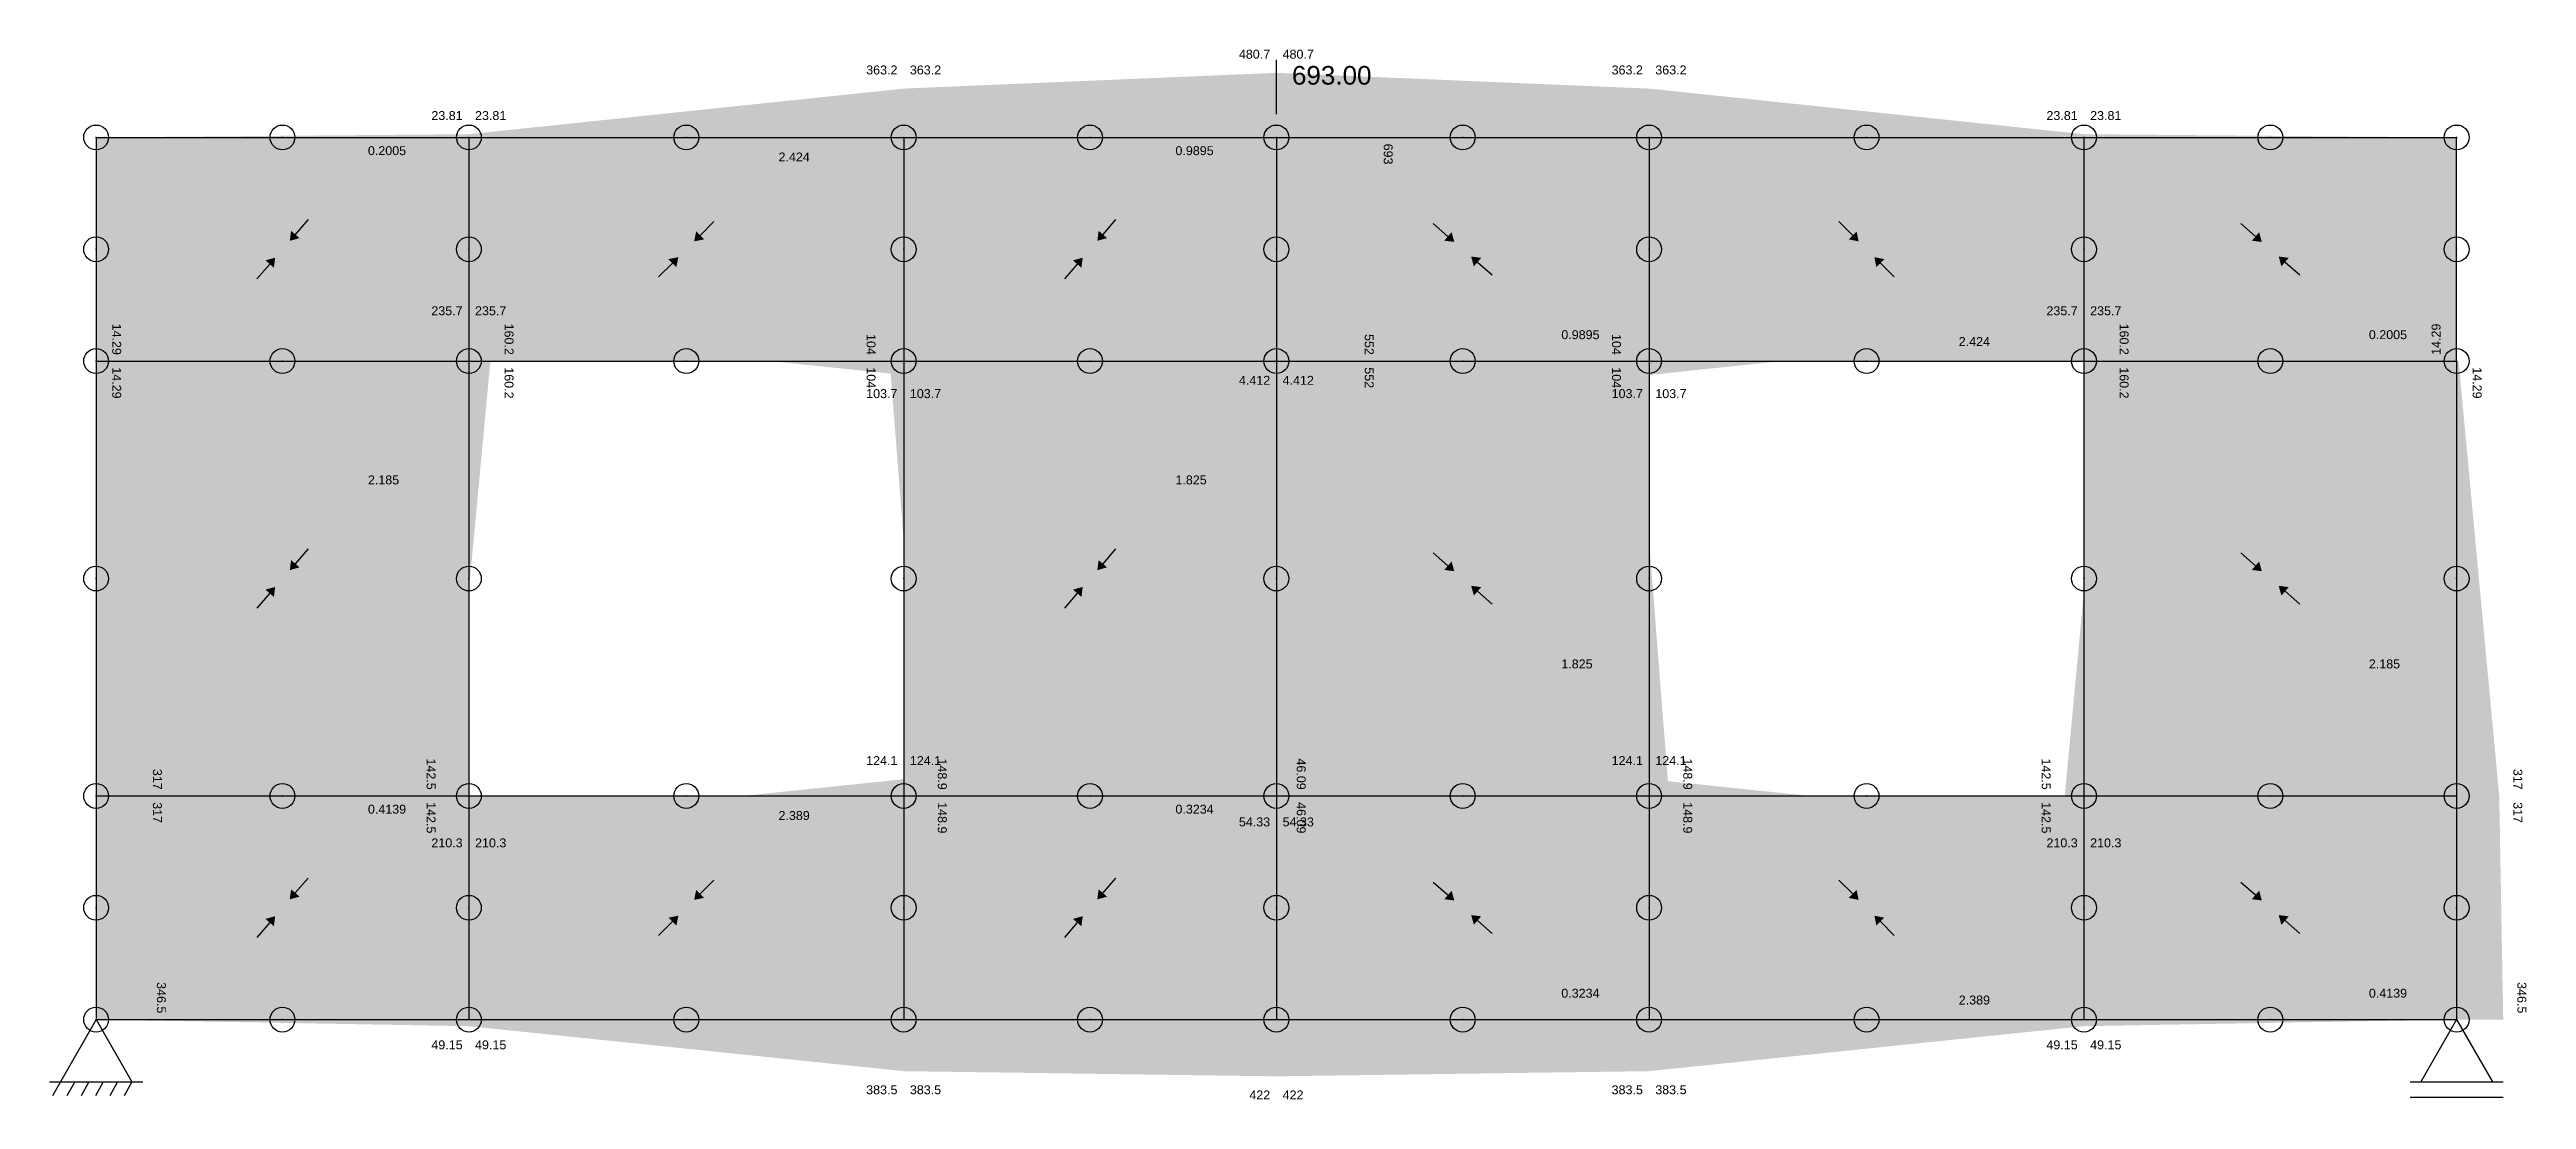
# Model space of a CAD drawing. Header units: millimetres. Extents: x -75 to 3912, y -129 to 1561.
import ezdxf
from ezdxf.enums import TextEntityAlignment as Align

# ---------------------------------------------------------------- set-up
doc = ezdxf.new("R2010")
doc.units = ezdxf.units.MM
doc.header["$PDMODE"] = 32
doc.header["$PDSIZE"] = 40
for name, color, linetype in [('ConcreteStress', 254, 'Continuous'), ('ExtNode', 1, 'Continuous'), ('Force', 2, 'Continuous'), ('IntNode', 150, 'Continuous'), ('Stringer', 4, 'Continuous'), ('Support', 1, 'Continuous')]:
    doc.layers.add(name, color=color, linetype=linetype)
doc.layers.add('Panel', color=254, linetype='Continuous', transparency=0.8)
doc.layers.add('StringerForce', color=254, linetype='Continuous', transparency=0.5)
doc.layers.get('0').off()
doc.styles.get("Standard").update_dxf_attribs({"font": 'arial.ttf'})

# ---------------------------------------------------------------- blocks, each defined once
blk = doc.blocks.new('SupportXY')
for p, q in [((0, 0), (-57.5, -100)), ((0, 0), (57.5, -100)), ((-75, -100), (75, -100)), ((-57.5, -100), (-70, -122.5)), ((-34.5, -100), (-47, -122.5)), ((-11.5, -100), (-24, -122.5)), ((11.5, -100), (-1, -122.5)), ((34.5, -100), (22, -122.5)), ((57.5, -100), (45, -122.5))]:
    blk.add_line(p, q)
blk = doc.blocks.new('SupportY')
for p, q in [((0, 0), (-57.5, -100)), ((0, 0), (57.5, -100)), ((-75, -100), (75, -100)), ((-75, -125), (75, -125))]:
    blk.add_line(p, q)
blk = doc.blocks.new('ForceY')
blk.add_line((0, 37.5), (0, 125))
blk.add_solid([(0, 0), (-25, 37.5), (25, 37.5)])
blk = doc.blocks.new('UniaxialCompressiveStress')
at = {"color": 5}
for p, q in [((0, 175), (0, 87.5)), ((0, -87.5), (0, -175))]:
    blk.add_line(p, q, dxfattribs=at)
at = {"color": 251}
blk.add_solid([(-50, -50), (50, -50), (-50, 50), (50, 50)], dxfattribs=at)
at = {"color": 5}
for points in [[(25, 87.5), (-25, 87.5), (0, 50)], [(0, -50), (25, -87.5), (-25, -87.5)]]:
    blk.add_solid(points, dxfattribs=at)

msp = doc.modelspace()

# ---------------------------------------------------------------- linework, layer by layer
at = {"layer": 'ExtNode'}
for p in [(0, 1420), (600, 1420), (1300, 1420), (1900, 1420), (2500, 1420), (3200, 1420), (3800, 1420), (0, 1060), (600, 1060), (1300, 1060), (1900, 1060), (2500, 1060), (3200, 1060), (3800, 1060), (0, 360), (600, 360), (1300, 360), (1900, 360), (2500, 360), (3200, 360), (3800, 360), (0, 0), (600, 0), (1300, 0), (1900, 0), (2500, 0), (3200, 0), (3800, 0)]:
    msp.add_point(p, dxfattribs=at)
at = {"layer": 'IntNode'}
for p in [(300, 1420), (950, 1420), (1600, 1420), (2200, 1420), (2850, 1420), (3500, 1420), (0, 1240), (600, 1240), (1300, 1240), (1900, 1240), (2500, 1240), (3200, 1240), (3800, 1240), (300, 1060), (950, 1060), (1600, 1060), (2200, 1060), (2850, 1060), (3500, 1060), (0, 710), (600, 710), (1300, 710), (1900, 710), (2500, 710), (3200, 710), (3800, 710), (300, 360), (950, 360), (1600, 360), (2200, 360), (2850, 360), (3500, 360), (0, 180), (600, 180), (1300, 180), (1900, 180), (2500, 180), (3200, 180), (3800, 180), (300, 0), (950, 0), (1600, 0), (2200, 0), (2850, 0), (3500, 0)]:
    msp.add_point(p, dxfattribs=at)
at = {"layer": 'Panel'}
for points in [[(0, 1060), (600, 1060), (0, 1420), (600, 1420)], [(600, 1060), (1300, 1060), (600, 1420), (1300, 1420)], [(1300, 1060), (1900, 1060), (1300, 1420), (1900, 1420)], [(1900, 1060), (2500, 1060), (1900, 1420), (2500, 1420)], [(2500, 1060), (3200, 1060), (2500, 1420), (3200, 1420)], [(3200, 1060), (3800, 1060), (3200, 1420), (3800, 1420)], [(0, 360), (600, 360), (0, 1060), (600, 1060)], [(1300, 360), (1900, 360), (1300, 1060), (1900, 1060)], [(1900, 360), (2500, 360), (1900, 1060), (2500, 1060)], [(3200, 360), (3800, 360), (3200, 1060), (3800, 1060)], [(0, 0), (600, 0), (0, 360), (600, 360)], [(600, 0), (1300, 0), (600, 360), (1300, 360)], [(1300, 0), (1900, 0), (1300, 360), (1900, 360)], [(1900, 0), (2500, 0), (1900, 360), (2500, 360)], [(2500, 0), (3200, 0), (2500, 360), (3200, 360)], [(3200, 0), (3800, 0), (3200, 360), (3800, 360)]]:
    msp.add_solid(points, dxfattribs=at)
at = {"layer": 'Stringer'}
for p, q in [((0, 1420), (0, 1060)), ((0, 1420), (600, 1420)), ((600, 1420), (1300, 1420)), ((600, 1420), (600, 1060)), ((1300, 1420), (1900, 1420)), ((1300, 1420), (1300, 1060)), ((1900, 1420), (2500, 1420)), ((1900, 1420), (1900, 1060)), ((2500, 1420), (3200, 1420)), ((2500, 1420), (2500, 1060)), ((3200, 1420), (3800, 1420)), ((3200, 1420), (3200, 1060)), ((3800, 1060), (3800, 1420)), ((0, 1060), (0, 360)), ((0, 1060), (600, 1060)), ((600, 1060), (1300, 1060)), ((600, 1060), (600, 360)), ((1300, 1060), (1900, 1060)), ((1300, 1060), (1300, 360)), ((1900, 1060), (2500, 1060)), ((1900, 1060), (1900, 360)), ((2500, 1060), (3200, 1060)), ((2500, 1060), (2500, 360)), ((3200, 1060), (3800, 1060)), ((3200, 1060), (3200, 360)), ((3800, 1060), (3800, 360)), ((0, 360), (0, 0)), ((0, 360), (600, 360)), ((600, 360), (1300, 360)), ((600, 360), (600, 0)), ((1300, 360), (1900, 360)), ((1300, 360), (1300, 0)), ((1900, 360), (2500, 360)), ((1900, 360), (1900, 0)), ((2500, 360), (3200, 360)), ((2500, 360), (2500, 0)), ((3200, 360), (3800, 360)), ((3200, 360), (3200, 0)), ((3800, 360), (3800, 0)), ((0, 0), (600, 0)), ((600, 0), (1300, 0)), ((1300, 0), (1900, 0)), ((1900, 0), (2500, 0)), ((2500, 0), (3200, 0)), ((3200, 0), (3800, 0))]:
    msp.add_line(p, q, dxfattribs=at)
at = {"layer": 'StringerForce', "color": 5}
for points in [[(1300, 1420), (1900, 1420), (1300, 1498.6), (1900, 1524)], [(1900, 1420), (2500, 1420), (1900, 1524), (2500, 1498.6)], [(600, 1420), (1300, 1420), (600, 1425.2), (1300, 1498.6)], [(2500, 1420), (3200, 1420), (2500, 1498.6), (3200, 1425.2)], [(0, 1420), (600, 1420), (600, 1425.2)], [(0, 1420), (0, 1060), (0, 1420), (3.1, 1060)], [(600, 1420), (600, 1060), (600, 1420), (634.7, 1060)], [(1900, 1420), (1900, 1060), (2050, 1420), (2019.5, 1060)], [(3200, 1420), (3800, 1420), (3200, 1425.2), (3800, 1420)], [(3200, 1420), (3200, 1060), (3200, 1420), (3234.7, 1060)], [(3800, 1060), (3800, 1420), (3796.9, 1060)], [(0, 1060), (600, 1060), (0, 1060), (600, 1111)], [(600, 1060), (1086.1, 1060), (600, 1111)], [(2713.9, 1060), (3200, 1060), (3200, 1111)], [(3200, 1060), (3800, 1060), (3200, 1111), (3800, 1060)], [(0, 1060), (0, 360), (3.1, 1060), (68.6, 360)], [(600, 1060), (600, 689.5), (634.7, 1060)], [(1900, 1060), (1900, 360), (2019.5, 1060), (1910, 360)], [(3200, 1060), (3200, 689.5), (3234.7, 1060)], [(3800, 1060), (3800, 360), (3803.1, 1060), (3868.6, 360)], [(1300, 772.1), (1300, 360), (1332.2, 360)], [(2500, 772.1), (2500, 360), (2532.2, 360)], [(0, 360), (0, 0), (68.6, 360), (75, 0)], [(1040.3, 360), (1300, 360), (1300, 386.9)], [(1300, 360), (1717.3, 360), (1300, 386.9)], [(1300, 360), (1300, 0), (1332.2, 360), (1300, 0)], [(1900, 360), (1900, 0), (1910, 360), (1900, 0)], [(2082.7, 360), (2500, 360), (2500, 386.9)], [(2500, 360), (2759.7, 360), (2500, 386.9)], [(2500, 360), (2500, 0), (2532.2, 360), (2500, 0)], [(3800, 360), (3800, 0), (3868.6, 360), (3875, 0)], [(0, 0), (0, 0), (0, 0)]]:
    msp.add_solid(points, dxfattribs=at)
at = {"layer": 'StringerForce', "color": 1}
for points in [[(0, 1420), (0, 1420), (0, 1420)], [(1300, 1420), (1300, 1060), (1277.5, 1060)], [(2500, 1420), (2500, 1060), (2500, 1420), (2477.5, 1060)], [(3800, 1420), (3800, 1420), (3800, 1420)], [(1086.1, 1060), (1300, 1060), (1300, 1037.6)], [(1300, 1060), (1300, 772.1), (1277.5, 1060)], [(1300, 1060), (1900, 1060), (1300, 1037.6), (1900, 1059)], [(1900, 1060), (2500, 1060), (1900, 1059), (2500, 1037.6)], [(2500, 1060), (2500, 772.1), (2477.5, 1060)], [(2500, 1060), (2713.9, 1060), (2500, 1037.6)], [(600, 689.5), (600, 360), (569.2, 360)], [(3200, 689.5), (3200, 360), (3169.2, 360)], [(0, 360), (600, 360), (600, 314.5)], [(600, 360), (600, 0), (569.2, 360), (600, 0)], [(600, 360), (1040.3, 360), (600, 314.5)], [(1717.3, 360), (1900, 360), (1900, 348.2)], [(1900, 360), (2082.7, 360), (1900, 348.2)], [(2759.7, 360), (3200, 360), (3200, 314.5)], [(3200, 360), (3200, 0), (3169.2, 360), (3200, 0)], [(3200, 360), (3800, 360), (3200, 314.5), (3800, 360)], [(0, 0), (600, 0), (600, -10.6)], [(600, 0), (1300, 0), (600, -10.6), (1300, -83)], [(1300, 0), (1900, 0), (1300, -83), (1900, -91.3)], [(1900, 0), (2500, 0), (1900, -91.3), (2500, -83)], [(2500, 0), (3200, 0), (2500, -83), (3200, -10.6)], [(3200, 0), (3800, 0), (3200, -10.6), (3800, 0)]]:
    msp.add_solid(points, dxfattribs=at)
at = {"layer": 'StringerForce', "color": 254}
for points in [[(1300, 1420), (1300, 1420), (1300, 1420)], [(0, 360), (0, 360), (0, 360)]]:
    msp.add_solid(points, dxfattribs=at)

# ---------------------------------------------------------------- block references
at = {"layer": 'ConcreteStress'}
ref = msp.add_blockref('UniaxialCompressiveStress', (300, 1240), dxfattribs=dict(at, xscale=0.3599999999999994, yscale=0.3599999999999994, zscale=0.3599999999999994, rotation=319.1066053508691))
ref.add_attrib('', '0.2005', dxfattribs={"color": 5, "height": 14.4}).set_placement((437.5, 1398.7), align=Align.MIDDLE_LEFT)
ref = msp.add_blockref('UniaxialCompressiveStress', (950, 1240), dxfattribs=dict(at, xscale=0.3599999999999994, yscale=0.3599999999999994, zscale=0.3599999999999994, rotation=315))
ref.add_attrib('', '2.424', dxfattribs={"color": 5, "height": 14.4}).set_placement((1098.5, 1388.5), align=Align.MIDDLE_LEFT)
ref = msp.add_blockref('UniaxialCompressiveStress', (1600, 1240), dxfattribs=dict(at, xscale=0.3599999999999994, yscale=0.3599999999999994, zscale=0.3599999999999994, rotation=319.1066053508691))
ref.add_attrib('', '0.9895', dxfattribs={"color": 5, "height": 14.4}).set_placement((1737.5, 1398.7), align=Align.MIDDLE_LEFT)
ref = msp.add_blockref('UniaxialCompressiveStress', (2200, 1240), dxfattribs=dict(at, xscale=0.3599999999999994, yscale=0.3599999999999994, zscale=0.3599999999999994, rotation=49.1066053508691))
ref.add_attrib('', '0.9895', dxfattribs={"color": 5, "height": 14.4}).set_placement((2358.7, 1102.5), align=Align.MIDDLE_LEFT)
ref = msp.add_blockref('UniaxialCompressiveStress', (2850, 1240), dxfattribs=dict(at, xscale=0.3599999999999994, yscale=0.3599999999999994, zscale=0.3599999999999994, rotation=45.00000000000001))
ref.add_attrib('', '2.424', dxfattribs={"color": 5, "height": 14.4}).set_placement((2998.5, 1091.5), align=Align.MIDDLE_LEFT)
ref = msp.add_blockref('UniaxialCompressiveStress', (3500, 1240), dxfattribs=dict(at, xscale=0.3599999999999994, yscale=0.3599999999999994, zscale=0.3599999999999994, rotation=49.1066053508691))
ref.add_attrib('', '0.2005', dxfattribs={"color": 5, "height": 14.4}).set_placement((3658.7, 1102.5), align=Align.MIDDLE_LEFT)
ref = msp.add_blockref('UniaxialCompressiveStress', (300, 710), dxfattribs=dict(at, xscale=0.3599999999999994, yscale=0.3599999999999994, zscale=0.3599999999999994, rotation=319.1066053508691))
ref.add_attrib('', '2.185', dxfattribs={"color": 5, "height": 14.4}).set_placement((437.5, 868.7), align=Align.MIDDLE_LEFT)
ref = msp.add_blockref('UniaxialCompressiveStress', (1600, 710), dxfattribs=dict(at, xscale=0.3599999999999994, yscale=0.3599999999999994, zscale=0.3599999999999994, rotation=319.1066053508691))
ref.add_attrib('', '1.825', dxfattribs={"color": 5, "height": 14.4}).set_placement((1737.5, 868.7), align=Align.MIDDLE_LEFT)
ref = msp.add_blockref('UniaxialCompressiveStress', (2200, 710), dxfattribs=dict(at, xscale=0.3599999999999994, yscale=0.3599999999999994, zscale=0.3599999999999994, rotation=49.1066053508691))
ref.add_attrib('', '1.825', dxfattribs={"color": 5, "height": 14.4}).set_placement((2358.7, 572.5), align=Align.MIDDLE_LEFT)
ref = msp.add_blockref('UniaxialCompressiveStress', (3500, 710), dxfattribs=dict(at, xscale=0.3599999999999994, yscale=0.3599999999999994, zscale=0.3599999999999994, rotation=49.1066053508691))
ref.add_attrib('', '2.185', dxfattribs={"color": 5, "height": 14.4}).set_placement((3658.7, 572.5), align=Align.MIDDLE_LEFT)
ref = msp.add_blockref('UniaxialCompressiveStress', (300, 180), dxfattribs=dict(at, xscale=0.3599999999999994, yscale=0.3599999999999994, zscale=0.3599999999999994, rotation=319.1066053508691))
ref.add_attrib('', '0.4139', dxfattribs={"color": 5, "height": 14.4}).set_placement((437.5, 338.7), align=Align.MIDDLE_LEFT)
ref = msp.add_blockref('UniaxialCompressiveStress', (950, 180), dxfattribs=dict(at, xscale=0.3599999999999994, yscale=0.3599999999999994, zscale=0.3599999999999994, rotation=315))
ref.add_attrib('', '2.389', dxfattribs={"color": 5, "height": 14.4}).set_placement((1098.5, 328.5), align=Align.MIDDLE_LEFT)
ref = msp.add_blockref('UniaxialCompressiveStress', (1600, 180), dxfattribs=dict(at, xscale=0.3599999999999994, yscale=0.3599999999999994, zscale=0.3599999999999994, rotation=319.1066053508691))
ref.add_attrib('', '0.3234', dxfattribs={"color": 5, "height": 14.4}).set_placement((1737.5, 338.7), align=Align.MIDDLE_LEFT)
ref = msp.add_blockref('UniaxialCompressiveStress', (2200, 180), dxfattribs=dict(at, xscale=0.3599999999999994, yscale=0.3599999999999994, zscale=0.3599999999999994, rotation=49.1066053508691))
ref.add_attrib('', '0.3234', dxfattribs={"color": 5, "height": 14.4}).set_placement((2358.7, 42.5), align=Align.MIDDLE_LEFT)
ref = msp.add_blockref('UniaxialCompressiveStress', (2850, 180), dxfattribs=dict(at, xscale=0.3599999999999994, yscale=0.3599999999999994, zscale=0.3599999999999994, rotation=45.00000000000001))
ref.add_attrib('', '2.389', dxfattribs={"color": 5, "height": 14.4}).set_placement((2998.5, 31.5), align=Align.MIDDLE_LEFT)
ref = msp.add_blockref('UniaxialCompressiveStress', (3500, 180), dxfattribs=dict(at, xscale=0.3599999999999994, yscale=0.3599999999999994, zscale=0.3599999999999994, rotation=49.1066053508691))
ref.add_attrib('', '0.4139', dxfattribs={"color": 5, "height": 14.4}).set_placement((3658.7, 42.5), align=Align.MIDDLE_LEFT)
at = {"layer": 'Force'}
ref = msp.add_blockref('ForceY', (1900, 1420), dxfattribs=at)
ref.add_attrib('', '693.00', dxfattribs={"layer": '0', "height": 30}).set_placement((1925, 1520), align=Align.MIDDLE_LEFT)
at = {"layer": 'Support'}
for name, p in [('SupportXY', (0, 0)), ('SupportY', (3800, 0))]:
    msp.add_blockref(name, p, dxfattribs=at)

# ---------------------------------------------------------------- texts
at = {"layer": 'StringerForce', "color": 5}
for s, p in [('480.7', (1890, 1554)), ('363.2', (1290, 1528.6)), ('363.2', (2490, 1528.6)), ('23.81', (590, 1455.2)), ('23.81', (3190, 1455.2)), ('235.7', (590, 1141)), ('235.7', (3190, 1141)), ('124.1', (1290, 416.9)), ('124.1', (2490, 416.9))]:
    msp.add_text(s, height=14.4, dxfattribs=at).set_placement(p, align=Align.MIDDLE_RIGHT)
for s, p in [('480.7', (1910, 1554)), ('363.2', (1310, 1528.6)), ('363.2', (2510, 1528.6)), ('23.81', (610, 1455.2)), ('23.81', (3210, 1455.2)), ('235.7', (610, 1141)), ('235.7', (3210, 1141)), ('124.1', (1310, 416.9)), ('124.1', (2510, 416.9))]:
    msp.add_text(s, height=14.4, dxfattribs=at).set_placement(p, align=Align.MIDDLE_LEFT)
for s, rotation, p in [('693', 270, (2080, 1410)), ('14.29', 90, (3766.9, 1070)), ('14.29', 270, (33.1, 1050)), ('160.2', 270, (664.7, 1050)), ('552', 270, (2049.5, 1050)), ('160.2', 270, (3264.7, 1050)), ('14.29', 270, (3833.1, 1050)), ('317', 270, (98.6, 350)), ('148.9', 270, (1362.2, 350)), ('46.09', 270, (1940, 350)), ('148.9', 270, (2562.2, 350)), ('317', 270, (3898.6, 350))]:
    msp.add_text(s, height=14.4, rotation=rotation, dxfattribs=at).set_placement(p, align=Align.MIDDLE_LEFT)
for s, p in [('14.29', (33.1, 1070)), ('160.2', (664.7, 1070)), ('160.2', (3264.7, 1070)), ('552', (2049.5, 1070)), ('317', (98.6, 370)), ('148.9', (1362.2, 370)), ('46.09', (1940, 370)), ('148.9', (2562.2, 370)), ('317', (3898.6, 370)), ('346.5', (105, 10)), ('346.5', (3905, 10))]:
    msp.add_text(s, height=14.4, rotation=270, dxfattribs=at).set_placement(p, align=Align.MIDDLE_RIGHT)
at = {"layer": 'StringerForce', "color": 1}
for s, p in [('104', (1247.5, 1070)), ('104', (2447.5, 1070)), ('142.5', (539.2, 370)), ('142.5', (3139.2, 370))]:
    msp.add_text(s, height=14.4, rotation=270, dxfattribs=at).set_placement(p, align=Align.MIDDLE_RIGHT)
for s, p in [('104', (1247.5, 1050)), ('104', (2447.5, 1050)), ('142.5', (539.2, 350)), ('142.5', (3139.2, 350))]:
    msp.add_text(s, height=14.4, rotation=270, dxfattribs=at).set_placement(p, align=Align.MIDDLE_LEFT)
for s, p in [('103.7', (1290, 1007.6)), ('4.412', (1890, 1029)), ('103.7', (2490, 1007.6)), ('54.33', (1890, 318.2)), ('210.3', (590, 284.5)), ('210.3', (3190, 284.5)), ('49.15', (590, -40.6)), ('49.15', (3190, -40.6)), ('383.5', (1290, -113)), ('422', (1890, -121.3)), ('383.5', (2490, -113))]:
    msp.add_text(s, height=14.4, dxfattribs=at).set_placement(p, align=Align.MIDDLE_RIGHT)
for s, p in [('103.7', (1310, 1007.6)), ('4.412', (1910, 1029)), ('103.7', (2510, 1007.6)), ('54.33', (1910, 318.2)), ('210.3', (610, 284.5)), ('210.3', (3210, 284.5)), ('49.15', (610, -40.6)), ('49.15', (3210, -40.6)), ('383.5', (1310, -113)), ('422', (1910, -121.3)), ('383.5', (2510, -113))]:
    msp.add_text(s, height=14.4, dxfattribs=at).set_placement(p, align=Align.MIDDLE_LEFT)

doc.saveas('drawing.dxf')
